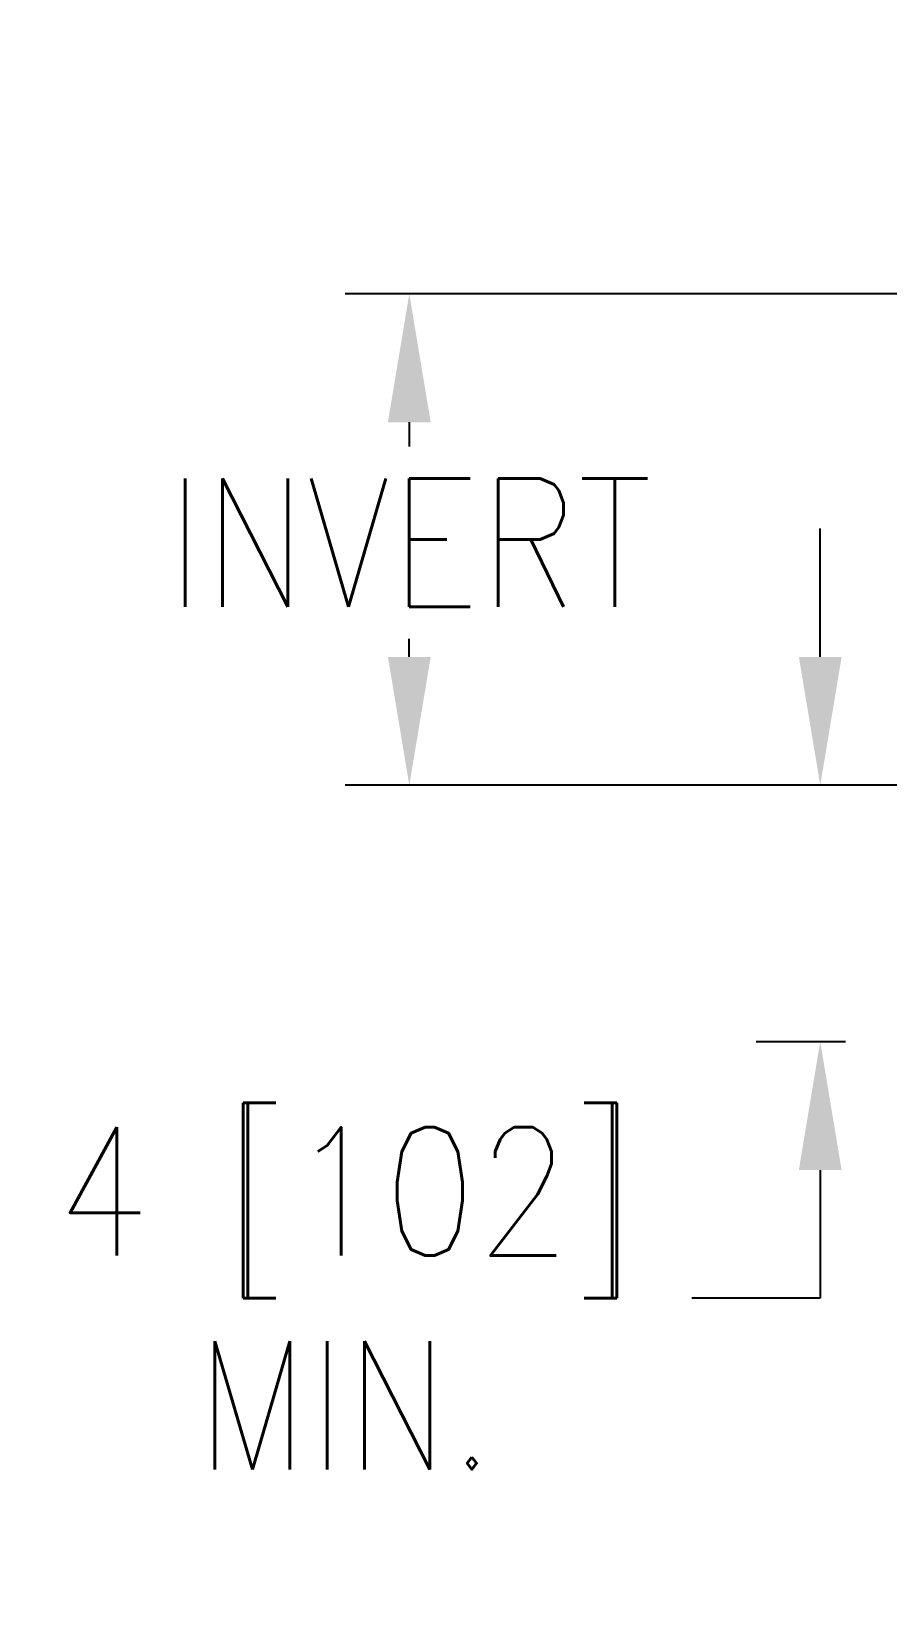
# Model space of a CAD drawing. Header units: inches. Extents: x -15 to 151, y 69 to 123.
# Drawn here: x -15.03 to -1.68, y 68.85 to 93.26 of the extents above; entities that cross this region are included whole.
import ezdxf

# ---------------------------------------------------------------- set-up
doc = ezdxf.new("R2010")
doc.units = ezdxf.units.IN
doc.header["$MEASUREMENT"] = 0
doc.layers.add('Objects', color=3, linetype='Continuous')
doc.styles.add('Sales', font='romans.shx', dxfattribs={"width": 0.85})
doc.dimstyles.new('Sales', dxfattribs={"dimtxt": 1, "dimasz": 1, "dimexe": 0.5, "dimexo": 0.5, "dimgap": 0.09, "dimtad": 0, "dimtih": 1, "dimtoh": 1, "dimdec": 6, "dimzin": 0, "dimdsep": 46, "dimlunit": 5, "dimtxsty": 'Sales', "dimcen": 0, "dimclrd": 7, "dimclre": 7, "dimclrt": 7, "dimadec": 0, "dimazin": 0, "dimtfac": 0.85, "dimtdec": 6, "dimtix": 1, "dimtofl": 0, "dimtmove": 0, "dimatfit": 3, "dimfxl": 0, "dimtolj": 1, "dimtzin": 0, "dimarcsym": 0})

# ---------------------------------------------------------------- blocks, each defined once
blk = doc.blocks.new('*D36')
at = {"layer": 'Defpoints', "color": 0}
for p in [(-1.33652323073281, 97.03072681513083), (-1.336523230732811, 89.22166564419106), (2.663476769267189, 89.22166564419106)]:
    blk.add_point(p, dxfattribs=at)
at = {"layer": 'Objects', "color": 7, "lineweight": -2}
for p, q in [((-1.336523230732811, 90.22166564419106), (-1.33652323073281, 98.03072681513083)), ((2.663476769267189, 90.22166564419106), (2.66347676926719, 98.03072681513083)), ((-3.33652323073281, 97.03072681513083), (-5.336523230732809, 97.03072681513083)), ((4.66347676926719, 97.03072681513083), (6.66347676926719, 97.03072681513083))]:
    blk.add_line(p, q, dxfattribs=at)
at = {"layer": 'Objects', "color": 7}
for points in [[(-3.33652323073281, 97.36406014846416), (-3.33652323073281, 96.6973934817975), (-1.33652323073281, 97.03072681513083)], [(4.66347676926719, 97.36406014846416), (4.66347676926719, 96.6973934817975), (2.66347676926719, 97.03072681513083)]]:
    blk.add_solid(points, dxfattribs=at)
at = {"layer": 'Objects', "color": 7, "insert": (-10.73414227835186, 97.03072681513083), "char_height": 2, "attachment_point": 5, "style": 'Sales'}
blk.add_mtext('\\A1;4 [102]\\PMIN.', dxfattribs=at)
blk = doc.blocks.new('*D39')
at = {"layer": 'Defpoints', "color": 0}
for p in [(-9.138654455639923, 89.16166564419107), (11.19007920592354, 89.16166564419107), (8.663476769267191, 81.50296564419108)]:
    blk.add_point(p, dxfattribs=at)
at = {"layer": 'Objects', "color": 7, "lineweight": -2}
for p, q in [((10.19007920592354, 89.16166564419107), (-10.13865445563992, 89.16166564419107)), ((-9.138654455639923, 87.16166564419107), (-9.138654455639923, 86.7848406815894)), ((-9.138654455639925, 83.50296564419108), (-9.138654455639925, 83.7848406815894)), ((7.663476769267191, 81.50296564419108), (-10.13865445563992, 81.50296564419108))]:
    blk.add_line(p, q, dxfattribs=at)
at = {"layer": 'Objects', "color": 7}
for points in [[(-9.471987788973257, 87.16166564419107), (-8.805321122306589, 87.16166564419107), (-9.138654455639923, 89.16166564419107)], [(-9.471987788973259, 83.50296564419108), (-8.80532112230659, 83.50296564419108), (-9.138654455639925, 81.50296564419108)]]:
    blk.add_solid(points, dxfattribs=at)
at = {"layer": 'Objects', "color": 7, "insert": (-9.138654455639937, 85.2848406815894), "char_height": 2, "attachment_point": 5, "style": 'Sales'}
blk.add_mtext('\\A1;INVERT', dxfattribs=at)
blk = doc.blocks.new('*D40')
at = {"layer": 'Defpoints', "color": 0}
for p in [(8.663476769267191, 81.50296564419108), (-2.731129427082125, 77.5029656441911), (-1.336523230732811, 77.5029656441911)]:
    blk.add_point(p, dxfattribs=at)
at = {"layer": 'Objects', "color": 7, "lineweight": -2}
for p, q in [((-2.731129427082124, 83.50296564419108), (-2.731129427082123, 85.50296564419108)), ((7.663476769267191, 81.50296564419108), (-3.731129427082123, 81.50296564419108)), ((-2.336523230732811, 77.5029656441911), (-3.731129427082125, 77.5029656441911)), ((-2.731129427082125, 75.5029656441911), (-2.731129427082126, 73.5029656441911)), ((-2.731129427082126, 73.5029656441911), (-4.731129427082126, 73.5029656441911))]:
    blk.add_line(p, q, dxfattribs=at)
at = {"layer": 'Objects', "color": 7}
for points in [[(-3.064462760415457, 83.50296564419108), (-2.39779609374879, 83.50296564419108), (-2.731129427082124, 81.50296564419108)], [(-3.064462760415459, 75.5029656441911), (-2.397796093748792, 75.5029656441911), (-2.731129427082125, 77.5029656441911)]]:
    blk.add_solid(points, dxfattribs=at)
at = {"layer": 'Objects', "color": 7, "insert": (-10.12874847470118, 73.5029656441911), "char_height": 2, "attachment_point": 5, "style": 'Sales'}
blk.add_mtext('\\A1;4 [102]\\PMIN.', dxfattribs=at)

msp = doc.modelspace()

# ---------------------------------------------------------------- dimensions: what is measured, and where the dimension line sits
at = {"layer": 'Objects'}
dim = msp.add_linear_dim(base=(-1.33652323073281, 97.03072681513083), p1=(2.663476769267189, 89.22166564419106), p2=(-1.336523230732811, 89.22166564419106), text='<>\\PMIN.', dimstyle='Sales', override={"dimtxt": 2, "dimasz": 2, "dimexe": 1, "dimexo": 1, "dimgap": 0.5, "dimdec": 4, "dimtdec": 4}, dxfattribs=at)
dim.commit()
dim.dimension.update_dxf_attribs({"geometry": '*D36', "text_midpoint": (-10.73414227835186, 97.03072681513083), "dimtype": 160})
for base, p2, text, picture, middle in [((-9.138654455639923, 89.16166564419107), (11.19007920592354, 89.16166564419107), 'INVERT', '*D39', (-9.138654455639937, 85.2848406815894)), ((-2.731129427082125, 77.5029656441911), (-1.336523230732811, 77.5029656441911), '<>\\PMIN.', '*D40', (-10.12874847470118, 73.5029656441911))]:
    dim = msp.add_linear_dim(base=base, p1=(8.663476769267191, 81.50296564419108), p2=p2, angle=90, text=text, dimstyle='Sales', override={"dimtxt": 2, "dimasz": 2, "dimexe": 1, "dimexo": 1, "dimgap": 0.5, "dimdec": 4, "dimtdec": 4}, dxfattribs=at)
    dim.commit()
    dim.dimension.update_dxf_attribs({"geometry": picture, "text_midpoint": middle, "dimtype": 160})

doc.saveas('drawing.dxf')
